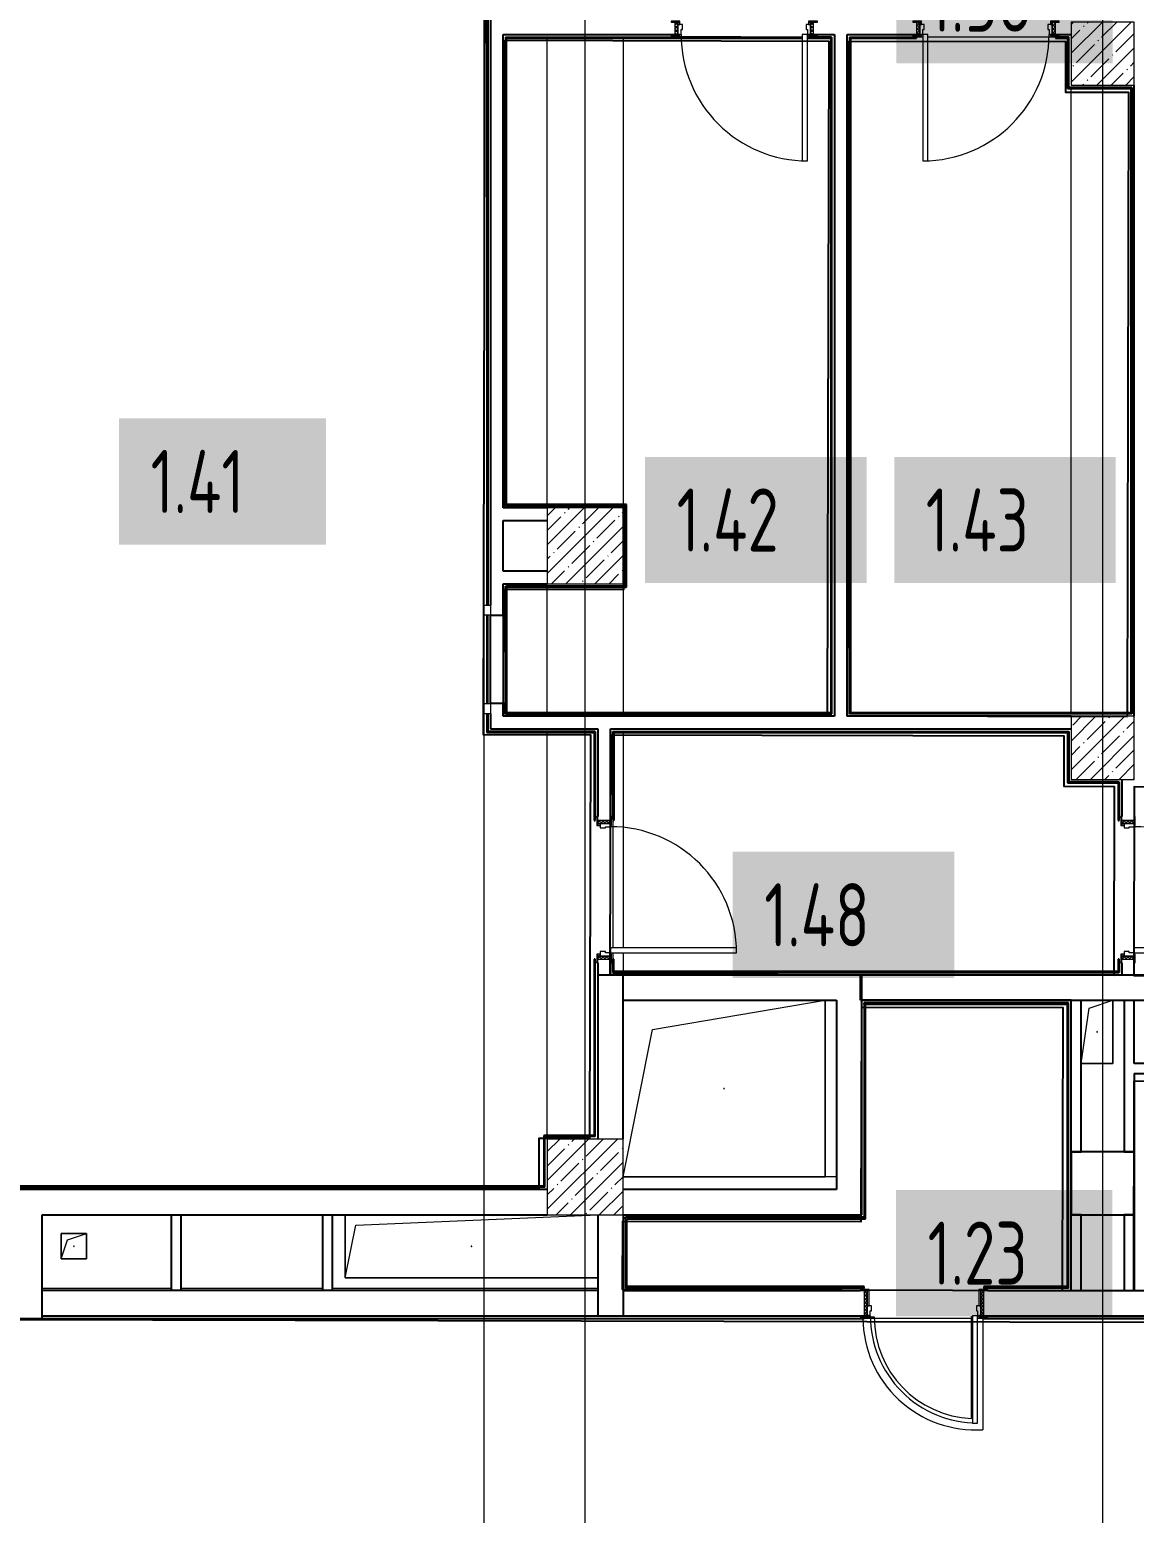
# Model space of a CAD drawing. Header units: millimetres. Extents: x 3914 to 443608, y -156176 to 78197.
# Drawn here: x 88317 to 97067, y -136778 to -125023 of the extents above; entities that cross this region are included whole.
import ezdxf

# ---------------------------------------------------------------- set-up
doc = ezdxf.new("R2010")
doc.units = ezdxf.units.MM
doc.linetypes.add('200_ШТРИХ__ш1_п0_6_', pattern=[160, 100, -60])
for name, color, linetype, lineweight in [('A-DOOR-1', 7, 'Continuous', 5), ('A-DOOR-2', 7, '200_ШТРИХ__ш1_п0_6_', 5), ('A-DOOR-FRAM-2', 7, 'Continuous', 5), ('A-FLOR', 7, 'Continuous', 9), ('A-GENM', 7, 'Continuous', 9), ('S-COLS-1', 7, 'Continuous', 5), ('Оси', 7, 'Continuous', 9)]:
    doc.layers.add(name, color=color, linetype=linetype, lineweight=lineweight)
doc.layers.add('A-DOOR-FRAM-1', color=7, linetype='Continuous', lineweight=5, true_color=0xc0c0c0)
doc.styles.add('СПДС', font='ГОСТ тип А.ttf', dxfattribs={"width": 0.9})
pattern_1 = [(135, (1751.41, 114.685), (-14.14214, -14.14214), []), (225, (1751.41, 114.685), (14.14214, -14.14214), [])]
pattern_2 = [(45, (-371.384, 114.685), (-14.1421, 14.1421), []), (135, (-371.384, 114.685), (-14.1421, -14.1421), [])]

# ---------------------------------------------------------------- blocks, each defined once
blk = doc.blocks.new('BSC_Колонна _Прямоугольная - 600х600-23205240-Объем проектирования 1 этажа')
at = {"layer": 'S-COLS-1'}
h = blk.add_hatch(dxfattribs=at)
h.set_pattern_fill('FP_20', color=256, style=0, pattern_type=2)
h.set_pattern_definition([(45, (-66460, -12000), (-114.04925, 114.04925), []), (45, (-66345.95, -12000), (-114.04925, 114.04925), [201.613, -40.323, 6.706, -33.617])])
h.paths.add_polyline_path([(300, -300), (300, 300), (-300, 300), (-300, -300), (267, -300)])
for p, q in [((300, 300), (-300, 300)), ((-300, 300), (-300, -300)), ((300, -300), (300, 300)), ((-300, -300), (300, -300))]:
    blk.add_line(p, q, dxfattribs=at)
blk = doc.blocks.new('BSC_Колонна _Прямоугольная - 600х600-V21-Объем проектирования 1 этажа')
at = {"layer": 'S-COLS-1'}
h = blk.add_hatch(dxfattribs=at)
h.set_pattern_fill('FP_31', color=256, style=0, pattern_type=2)
h.set_pattern_definition([(45, (-66460, -17000), (-114.04925, 114.04925), []), (45, (-66345.95, -17000), (-114.04925, 114.04925), [201.613, -40.323, 6.706, -33.617])])
h.paths.add_polyline_path([(300, -300), (300, 300), (-300, 300), (-300, -300)])
for p, q in [((300, 300), (-300, 300)), ((-300, 300), (-300, -300)), ((300, -300), (300, 300)), ((-300, -300), (300, -300))]:
    blk.add_line(p, q, dxfattribs=at)
blk = doc.blocks.new('110_Дверь_СКБ_1Ст_Внутренняя1 - Д-11 1100x2100h_кладовые _все__ коридор _между помещениями блока столовой__ моечные _все_-32089444-Объем проектирования 1 этажа')
at = {"layer": 'A-DOOR-2'}
h = blk.add_hatch(dxfattribs=at)
h.set_pattern_fill('FP_44', color=256, style=0, pattern_type=2)
h.set_pattern_definition(pattern_1)
h.paths.add_polyline_path([(537.5, -50), (562.5, -50), (562.5, 50), (537.5, 48.6)])
at = {"layer": 'A-DOOR-FRAM-2'}
h = blk.add_hatch(dxfattribs=at)
h.set_pattern_fill('FP_45', color=256, style=0, pattern_type=2)
h.set_pattern_definition(pattern_2)
h.paths.add_polyline_path([(-537.5, -50), (-512.5, -50), (-512.5, 50), (-537.5, 50)])
at = {"layer": 'A-DOOR-1'}
for p, q in [((512.5, 1050), (472.5, 1050)), ((472.5, 1050), (472.5, 50)), ((512.5, 50), (512.5, 1050)), ((472.5, 50), (512.5, 50))]:
    blk.add_line(p, q, dxfattribs=at)
blk.add_arc((512.5, 50), 1000, 90, 180, dxfattribs=at)
at = {"layer": 'A-DOOR-FRAM-1'}
for p, q in [((-497.5, 58), (-567.5, 58)), ((-567.5, 58), (-567.5, 50)), ((-567.5, 50), (-497.5, 50)), ((-512.5, 50), (-537.5, 50)), ((-537.5, 50), (-537.5, -50)), ((-487.5, 50), (-512.5, 50)), ((-512.5, 50), (-512.5, -30)), ((-512.5, -50), (-512.5, 50)), ((-497.5, 50), (-512.5, 50)), ((-512.5, 50), (-512.5, 49)), ((-512.5, 49), (-497.5, 49)), ((-497.5, 50), (-497.5, 58)), ((-497.5, 49), (-497.5, 50)), ((-487.5, 10), (-487.5, 50)), ((-477.5, 10), (-487.5, 10)), ((-477.5, -30), (-477.5, 10)), ((512.5, 10), (502.5, 10)), ((502.5, 10), (502.5, -30)), ((512.5, 50), (512.5, 10)), ((537.5, 50), (512.5, 50)), ((592.5, 58), (522.5, 58)), ((522.5, 58), (522.5, 50)), ((537.5, 50), (522.5, 50)), ((522.5, 50), (522.5, 49)), ((522.5, 50), (592.5, 50)), ((522.5, 49), (537.5, 49)), ((537.5, -30), (537.5, 50)), ((562.5, 50), (537.5, 50)), ((537.5, 50), (537.5, -50)), ((537.5, 49), (537.5, 50)), ((562.5, -50), (562.5, 50)), ((592.5, 50), (592.5, 58)), ((-497.5, -50), (-567.5, -50)), ((-567.5, -50), (-567.5, -58)), ((-567.5, -58), (-497.5, -58)), ((-537.5, -50), (-512.5, -50)), ((-512.5, -30), (-477.5, -30)), ((-497.5, -30), (-512.5, -30)), ((-512.5, -30), (-512.5, -50)), ((-512.5, -50), (-497.5, -50)), ((-497.5, -50), (-497.5, -30)), ((-497.5, -58), (-497.5, -50)), ((502.5, -30), (537.5, -30)), ((537.5, -30), (522.5, -30)), ((522.5, -30), (522.5, -50)), ((522.5, -50), (537.5, -50)), ((592.5, -50), (522.5, -50)), ((522.5, -50), (522.5, -58)), ((522.5, -58), (592.5, -58)), ((537.5, -50), (537.5, -30)), ((537.5, -50), (562.5, -50)), ((592.5, -58), (592.5, -50))]:
    blk.add_line(p, q, dxfattribs=at)
blk = doc.blocks.new('110_Дверь_СКБ_1Ст_Внутренняя1 - Д-17д _Д-9_ 950x2100h_ПУИ_ С_У персонала-V65-Объем проектирования 1 этажа')
at = {"layer": 'A-DOOR-2'}
h = blk.add_hatch(dxfattribs=at)
h.set_pattern_fill('FP_33', color=256, style=0, pattern_type=2)
h.set_pattern_definition([(135, (1826.41, 164.685), (-14.14214, -14.14214), []), (225, (1826.41, 164.685), (14.14214, -14.14214), [])])
h.paths.add_polyline_path([(486.3, 100), (462.5, 100), (462.5, -100), (487.5, -100), (487.5, 100)])
at = {"layer": 'A-DOOR-FRAM-2'}
h = blk.add_hatch(dxfattribs=at)
h.set_pattern_fill('FP_34', color=256, style=0, pattern_type=2)
h.set_pattern_definition([(45, (-296.384, 164.685), (-14.1421, 14.1421), []), (135, (-296.384, 164.685), (-14.1421, -14.1421), [])])
h.paths.add_polyline_path([(-437.5, 100), (-462.5, 100), (-462.5, -100), (-437.5, -99.2)])
at = {"layer": 'A-DOOR-1'}
for p, q in [((-412.5, 950), (-412.5, 100)), ((-372.5, 950), (-412.5, 950)), ((-372.5, 100), (-372.5, 950)), ((-412.5, 100), (-372.5, 100))]:
    blk.add_line(p, q, dxfattribs=at)
blk.add_arc((-412.5, 100), 850, 360, 90, dxfattribs=at)
at = {"layer": 'A-DOOR-FRAM-1'}
for p, q in [((-422.5, 108), (-492.5, 108)), ((-492.5, 108), (-492.5, 100)), ((-492.5, 100), (-422.5, 100)), ((-437.5, 100), (-462.5, 100)), ((-462.5, 100), (-462.5, -100)), ((-412.5, 100), (-437.5, 100)), ((-437.5, 100), (-437.5, 20)), ((-437.5, -100), (-437.5, 100)), ((-422.5, 100), (-437.5, 100)), ((-437.5, 100), (-437.5, 99)), ((-437.5, 99), (-422.5, 99)), ((-437.5, 20), (-402.5, 20)), ((-422.5, 20), (-437.5, 20)), ((-437.5, 20), (-437.5, -100)), ((-422.5, 100), (-422.5, 108)), ((-422.5, 99), (-422.5, 100)), ((-422.5, -100), (-422.5, 20)), ((-412.5, 60), (-412.5, 100)), ((-402.5, 60), (-412.5, 60)), ((-402.5, 20), (-402.5, 60)), ((437.5, 60), (427.5, 60)), ((427.5, 60), (427.5, 20)), ((427.5, 20), (462.5, 20)), ((437.5, 100), (437.5, 60)), ((462.5, 100), (437.5, 100)), ((517.5, 108), (447.5, 108)), ((447.5, 108), (447.5, 100)), ((462.5, 100), (447.5, 100)), ((447.5, 100), (447.5, 99)), ((447.5, 100), (517.5, 100)), ((447.5, 99), (462.5, 99)), ((462.5, 20), (447.5, 20)), ((447.5, 20), (447.5, -100)), ((462.5, 20), (462.5, 100)), ((487.5, 100), (462.5, 100)), ((462.5, 100), (462.5, -100)), ((462.5, 99), (462.5, 100)), ((462.5, -100), (462.5, 20)), ((487.5, -100), (487.5, 100)), ((517.5, 100), (517.5, 108)), ((-422.5, -100), (-492.5, -100)), ((-492.5, -100), (-492.5, -108)), ((-492.5, -108), (-422.5, -108)), ((-462.5, -100), (-437.5, -100)), ((-437.5, -100), (-422.5, -100)), ((-422.5, -108), (-422.5, -100)), ((447.5, -100), (462.5, -100)), ((517.5, -100), (447.5, -100)), ((447.5, -100), (447.5, -108)), ((447.5, -108), (517.5, -108)), ((462.5, -100), (487.5, -100)), ((517.5, -108), (517.5, -100))]:
    blk.add_line(p, q, dxfattribs=at)
blk = doc.blocks.new('110_Дверь_СКБ_1Ст_Внутренняя1 - Д-11п 1100x2100h_кладовые _все__ коридор _между помещениями блока столовой__ моечные _все_ 2-32102277-Объем проектирования 1 этажа')
at = {"layer": 'A-DOOR-2'}
h = blk.add_hatch(dxfattribs=at)
h.set_pattern_fill('FP_44', color=256, style=0, pattern_type=2)
h.set_pattern_definition(pattern_1)
h.paths.add_polyline_path([(537.5, -50), (562.5, -50), (562.5, 50), (537.5, 50)])
at = {"layer": 'A-DOOR-FRAM-2'}
h = blk.add_hatch(dxfattribs=at)
h.set_pattern_fill('FP_45', color=256, style=0, pattern_type=2)
h.set_pattern_definition(pattern_2)
h.paths.add_polyline_path([(-512.5, -50), (-512.5, 50), (-537.5, 50), (-537.5, -50)])
at = {"layer": 'A-DOOR-1'}
for p, q in [((-487.5, 1050), (-487.5, 50)), ((-447.5, 1050), (-487.5, 1050)), ((-447.5, 50), (-447.5, 1050)), ((-487.5, 50), (-447.5, 50))]:
    blk.add_line(p, q, dxfattribs=at)
blk.add_arc((-487.5, 50), 1000, 360, 90, dxfattribs=at)
at = {"layer": 'A-DOOR-FRAM-1'}
for p, q in [((-497.5, 58), (-567.5, 58)), ((-567.5, 58), (-567.5, 50)), ((-567.5, 50), (-497.5, 50)), ((-512.5, 50), (-537.5, 50)), ((-537.5, 50), (-537.5, -50)), ((-487.5, 50), (-512.5, 50)), ((-512.5, 50), (-512.5, -30)), ((-512.5, -50), (-512.5, 50)), ((-497.5, 50), (-512.5, 50)), ((-512.5, 50), (-512.5, 49)), ((-512.5, 49), (-497.5, 49)), ((-497.5, 50), (-497.5, 58)), ((-497.5, 49), (-497.5, 50)), ((-487.5, 10), (-487.5, 50)), ((-477.5, 10), (-487.5, 10)), ((-477.5, -30), (-477.5, 10)), ((512.5, 10), (502.5, 10)), ((502.5, 10), (502.5, -30)), ((512.5, 50), (512.5, 10)), ((537.5, 50), (512.5, 50)), ((592.5, 58), (522.5, 58)), ((522.5, 58), (522.5, 50)), ((537.5, 50), (522.5, 50)), ((522.5, 50), (522.5, 49)), ((522.5, 50), (592.5, 50)), ((522.5, 49), (537.5, 49)), ((537.5, -30), (537.5, 50)), ((562.5, 50), (537.5, 50)), ((537.5, 50), (537.5, -50)), ((537.5, 49), (537.5, 50)), ((562.5, -50), (562.5, 50)), ((592.5, 50), (592.5, 58)), ((-497.5, -50), (-567.5, -50)), ((-567.5, -50), (-567.5, -58)), ((-567.5, -58), (-497.5, -58)), ((-537.5, -50), (-512.5, -50)), ((-512.5, -30), (-477.5, -30)), ((-497.5, -30), (-512.5, -30)), ((-512.5, -30), (-512.5, -50)), ((-512.5, -50), (-497.5, -50)), ((-497.5, -50), (-497.5, -30)), ((-497.5, -58), (-497.5, -50)), ((502.5, -30), (537.5, -30)), ((537.5, -30), (522.5, -30)), ((522.5, -30), (522.5, -50)), ((522.5, -50), (537.5, -50)), ((592.5, -50), (522.5, -50)), ((522.5, -50), (522.5, -58)), ((522.5, -58), (592.5, -58)), ((537.5, -50), (537.5, -30)), ((537.5, -50), (562.5, -50)), ((592.5, -58), (592.5, -50))]:
    blk.add_line(p, q, dxfattribs=at)
blk = doc.blocks.new('BSC_Колонна _Прямоугольная - 500х500-V91-Объем проектирования 1 этажа')
at = {"layer": 'S-COLS-1'}
h = blk.add_hatch(dxfattribs=at)
h.set_pattern_fill('FP_109', color=256, style=0, pattern_type=2)
h.set_pattern_definition([(45, (-70560, -15400), (-114.04925, 114.04925), []), (45, (-70445.95, -15400), (-114.04925, 114.04925), [201.613, -40.323, 6.706, -33.617])])
h.paths.add_polyline_path([(-223, -250), (250, -250), (250, 250), (-250, 250), (-250, -250)])
for p, q in [((250, 250), (-250, 250)), ((-250, 250), (-250, -250)), ((250, -250), (250, 250)), ((-250, -250), (250, -250))]:
    blk.add_line(p, q, dxfattribs=at)
blk = doc.blocks.new('GM_Отверстие прямоугольное _в плите_ - Отверстие-V121-Объем проектирования 1 этажа')
at = {"layer": 'A-GENM'}
for p, q in [((-63, 187), (125, 250)), ((125, 250), (125, -250)), ((125, -250), (125, 250)), ((-125, -250), (-63, 187)), ((125, -250), (-125, -250)), ((-125, -250), (125, -250))]:
    blk.add_line(p, q, dxfattribs=at)
for start, end in [(360, 180), (180, 360)]:
    blk.add_arc((0, 0), 2.5, start, end, dxfattribs=at)
blk = doc.blocks.new('BSC_Колонна _Прямоугольная - 500х500-V131-Объем проектирования 1 этажа')
at = {"layer": 'S-COLS-1'}
h = blk.add_hatch(dxfattribs=at)
h.set_pattern_fill('FP_132', color=256, style=0, pattern_type=2)
h.set_pattern_definition([(45, (-70560, -20900), (-114.04925, 114.04925), []), (45, (-70445.95, -20900), (-114.04925, 114.04925), [201.613, -40.323, 6.706, -33.617])])
h.paths.add_polyline_path([(-250, -250), (250, -250), (250, 250), (-250, 250), (-250, -238)])
for p, q in [((250, 250), (-250, 250)), ((-250, 250), (-250, -250)), ((250, -250), (250, 250)), ((-250, -250), (250, -250))]:
    blk.add_line(p, q, dxfattribs=at)
blk = doc.blocks.new('GM_Отверстие прямоугольное _в плите_ - Отверстие-V160-Объем проектирования 1 этажа')
at = {"layer": 'A-GENM'}
for p, q in [((-100, -100), (-100, 100)), ((-100, 100), (100, 100)), ((100, 100), (-100, 100)), ((-100, 100), (-100, -100)), ((-100, -100), (-50, 50)), ((-50, 50), (100, 100)), ((100, 100), (100, -100)), ((100, -100), (100, 100)), ((100, -100), (-100, -100)), ((-100, -100), (100, -100))]:
    blk.add_line(p, q, dxfattribs=at)
for start, end in [(360, 180), (180, 360)]:
    blk.add_arc((0, 0), 2.5, start, end, dxfattribs=at)
blk = doc.blocks.new('GM_Отверстие прямоугольное _в плите_ - Отверстие-21957768-Объем проектирования 1 этажа')
at = {"layer": 'A-GENM'}
for p, q in [((-1000, -250), (-1000, 250)), ((-1000, 250), (-1000, -250)), ((-917, 167), (1000, 250)), ((-1000, -250), (-917, 167)), ((1000, -250), (-1000, -250)), ((-1000, -250), (1000, -250))]:
    blk.add_line(p, q, dxfattribs=at)
for start, end in [(360, 180), (180, 360)]:
    blk.add_arc((0, 0), 2.5, start, end, dxfattribs=at)
blk = doc.blocks.new('GM_Отверстие прямоугольное _в плите_ - Отверстие-21957881-Объем проектирования 1 этажа')
at = {"layer": 'A-GENM'}
for p, q in [((-567, 467), (800, 700)), ((800, 700), (800, -700)), ((800, -700), (800, 700)), ((-800, -700), (-567, 467)), ((800, -700), (-800, -700)), ((-800, -700), (800, -700))]:
    blk.add_line(p, q, dxfattribs=at)
for start, end in [(360, 180), (180, 360)]:
    blk.add_arc((0, 0), 2.5, start, end, dxfattribs=at)
blk = doc.blocks.new('Штора противопожарная_Рен - ШТ_700х700-V177-Объем проектирования 1 этажа')
at = {"layer": 'A-DOOR-1'}
for p, q in [((-430, 100), (-350, 100)), ((-430, 50), (-430, 100)), ((-350, 50), (-430, 50)), ((-350, 100), (-350, 50)), ((-350, 78), (350, 78)), ((-350, 73), (-350, 78)), ((350, 73), (-350, 73)), ((350, 100), (430, 100)), ((350, 50), (350, 100)), ((350, 78), (350, 73)), ((430, 50), (350, 50)), ((430, 100), (430, 50))]:
    blk.add_line(p, q, dxfattribs=at)
blk = doc.blocks.new('110_Дверь_СКБ_1Ст_Внутренняя1 - Д-12 EIW 1100x2100h_кладовые _все__ коридор _между помещениями блока столовой__ моечные _все_-32933558-Объем проектирования 1 этажа')
at = {"layer": 'A-DOOR-2'}
h = blk.add_hatch(dxfattribs=at)
h.set_pattern_fill('FP_44', color=256, style=0, pattern_type=2)
h.set_pattern_definition(pattern_1)
h.paths.add_polyline_path([(562.5, 50), (537.5, 50), (537.5, -50), (562.5, -50)])
at = {"layer": 'A-DOOR-FRAM-2'}
h = blk.add_hatch(dxfattribs=at)
h.set_pattern_fill('FP_45', color=256, style=0, pattern_type=2)
h.set_pattern_definition(pattern_2)
h.paths.add_polyline_path([(-512.5, 50), (-537.5, 50), (-537.5, -50), (-512.5, -50)])
at = {"layer": 'A-DOOR-1'}
for p, q in [((512.5, 1050), (472.5, 1050)), ((472.5, 1050), (472.5, 50)), ((512.5, 50), (512.5, 1050)), ((472.5, 50), (512.5, 50))]:
    blk.add_line(p, q, dxfattribs=at)
blk.add_arc((512.5, 50), 1000, 90, 180, dxfattribs=at)
at = {"layer": 'A-DOOR-FRAM-1'}
for p, q in [((-497.5, 58), (-567.5, 58)), ((-567.5, 58), (-567.5, 50)), ((-567.5, 50), (-497.5, 50)), ((-512.5, 50), (-537.5, 50)), ((-537.5, 50), (-537.5, -50)), ((-487.5, 50), (-512.5, 50)), ((-512.5, 50), (-512.5, -30)), ((-512.5, -50), (-512.5, 50)), ((-497.5, 50), (-512.5, 50)), ((-512.5, 50), (-512.5, 49)), ((-512.5, 49), (-497.5, 49)), ((-497.5, 50), (-497.5, 58)), ((-497.5, 49), (-497.5, 50)), ((-487.5, 10), (-487.5, 50)), ((-477.5, 10), (-487.5, 10)), ((-477.5, -30), (-477.5, 10)), ((512.5, 10), (502.5, 10)), ((502.5, 10), (502.5, -30)), ((512.5, 50), (512.5, 10)), ((537.5, 50), (512.5, 50)), ((592.5, 58), (522.5, 58)), ((522.5, 58), (522.5, 50)), ((537.5, 50), (522.5, 50)), ((522.5, 50), (522.5, 49)), ((522.5, 50), (592.5, 50)), ((522.5, 49), (537.5, 49)), ((537.5, -30), (537.5, 50)), ((562.5, 50), (537.5, 50)), ((537.5, 50), (537.5, -50)), ((537.5, 49), (537.5, 50)), ((562.5, -50), (562.5, 50)), ((592.5, 50), (592.5, 58)), ((-497.5, -50), (-567.5, -50)), ((-567.5, -50), (-567.5, -58)), ((-567.5, -58), (-497.5, -58)), ((-537.5, -50), (-512.5, -50)), ((-512.5, -30), (-477.5, -30)), ((-497.5, -30), (-512.5, -30)), ((-512.5, -30), (-512.5, -50)), ((-512.5, -50), (-497.5, -50)), ((-497.5, -50), (-497.5, -30)), ((-497.5, -58), (-497.5, -50)), ((502.5, -30), (537.5, -30)), ((537.5, -30), (522.5, -30)), ((522.5, -30), (522.5, -50)), ((522.5, -50), (537.5, -50)), ((592.5, -50), (522.5, -50)), ((522.5, -50), (522.5, -58)), ((522.5, -58), (592.5, -58)), ((537.5, -50), (537.5, -30)), ((537.5, -50), (562.5, -50)), ((592.5, -58), (592.5, -50))]:
    blk.add_line(p, q, dxfattribs=at)
blk = doc.blocks.new('110_Дверь_СКБ_1Ст_Внутренняя1 - Д-11 1100x2100h_кладовые _все__ коридор _между помещениями блока столовой__ моечные _все_-V213-Объем проектирования 1 этажа')
at = {"layer": 'A-DOOR-2'}
h = blk.add_hatch(dxfattribs=at)
h.set_pattern_fill('FP_44', color=256, style=0, pattern_type=2)
h.set_pattern_definition(pattern_1)
h.paths.add_polyline_path([(537.5, 50), (537.5, -50), (562.5, -50), (562.5, 50)])
at = {"layer": 'A-DOOR-FRAM-2'}
h = blk.add_hatch(dxfattribs=at)
h.set_pattern_fill('FP_45', color=256, style=0, pattern_type=2)
h.set_pattern_definition(pattern_2)
h.paths.add_polyline_path([(-512.5, 50), (-537.5, 50), (-537.2, -50), (-512.5, -50)])
at = {"layer": 'A-DOOR-1'}
for p, q in [((512.5, 1050), (472.5, 1050)), ((472.5, 1050), (472.5, 50)), ((512.5, 50), (512.5, 1050)), ((472.5, 50), (512.5, 50))]:
    blk.add_line(p, q, dxfattribs=at)
blk.add_arc((512.5, 50), 1000, 90, 180, dxfattribs=at)
at = {"layer": 'A-DOOR-FRAM-1'}
for p, q in [((-497.5, 58), (-567.5, 58)), ((-567.5, 58), (-567.5, 50)), ((-567.5, 50), (-497.5, 50)), ((-512.5, 50), (-537.5, 50)), ((-537.5, 50), (-537.5, -50)), ((-487.5, 50), (-512.5, 50)), ((-512.5, 50), (-512.5, -30)), ((-512.5, -50), (-512.5, 50)), ((-497.5, 50), (-512.5, 50)), ((-512.5, 50), (-512.5, 49)), ((-512.5, 49), (-497.5, 49)), ((-497.5, 50), (-497.5, 58)), ((-497.5, 49), (-497.5, 50)), ((-487.5, 10), (-487.5, 50)), ((-477.5, 10), (-487.5, 10)), ((-477.5, -30), (-477.5, 10)), ((512.5, 10), (502.5, 10)), ((502.5, 10), (502.5, -30)), ((512.5, 50), (512.5, 10)), ((537.5, 50), (512.5, 50)), ((592.5, 58), (522.5, 58)), ((522.5, 58), (522.5, 50)), ((537.5, 50), (522.5, 50)), ((522.5, 50), (522.5, 49)), ((522.5, 50), (592.5, 50)), ((522.5, 49), (537.5, 49)), ((537.5, -30), (537.5, 50)), ((562.5, 50), (537.5, 50)), ((537.5, 50), (537.5, -50)), ((537.5, 49), (537.5, 50)), ((562.5, -50), (562.5, 50)), ((592.5, 50), (592.5, 58)), ((-497.5, -50), (-567.5, -50)), ((-567.5, -50), (-567.5, -58)), ((-567.5, -58), (-497.5, -58)), ((-537.5, -50), (-512.5, -50)), ((-512.5, -30), (-477.5, -30)), ((-497.5, -30), (-512.5, -30)), ((-512.5, -30), (-512.5, -50)), ((-512.5, -50), (-497.5, -50)), ((-497.5, -50), (-497.5, -30)), ((-497.5, -58), (-497.5, -50)), ((502.5, -30), (537.5, -30)), ((537.5, -30), (522.5, -30)), ((522.5, -30), (522.5, -50)), ((522.5, -50), (537.5, -50)), ((592.5, -50), (522.5, -50)), ((522.5, -50), (522.5, -58)), ((522.5, -58), (592.5, -58)), ((537.5, -50), (537.5, -30)), ((537.5, -50), (562.5, -50)), ((592.5, -58), (592.5, -50))]:
    blk.add_line(p, q, dxfattribs=at)

msp = doc.modelspace()

# ---------------------------------------------------------------- linework, layer by layer
for p, q in [((91939, -123284.7), (91939, -129582.7)), ((91947, -123292.7), (91947, -129582.7)), ((91967, -123312.7), (91967, -129582.7)), ((92067, -128812.7), (92067, -125062.7)), ((92067, -125062.7), (93397, -125062.7)), ((94557, -125062.7), (94692, -125062.7)), ((94692, -125062.7), (94692, -130462.7)), ((94792, -130462.7), (94792, -125062.7)), ((94792, -125062.7), (95312, -125062.7)), ((96472, -125062.7), (96567, -125062.7)), ((92087, -125082.7), (93402, -125082.7)), ((92087, -125082.7), (92087, -128792.7)), ((92095, -125090.7), (94437, -125090.7)), ((92095, -128784.7), (92095, -125090.7)), ((93949.7, -125082.7), (93402, -125082.7)), ((94477, -125090.7), (94664, -125090.7)), ((94664, -125082.7), (94552, -125082.7)), ((94664, -125082.7), (94672, -125082.7)), ((94664, -125090.7), (94664, -130434.7)), ((94672, -130442.7), (94672, -125082.7)), ((94812, -125082.7), (95317, -125082.7)), ((94812, -125082.7), (94812, -130442.7)), ((94820, -125090.7), (95342, -125090.7)), ((94820, -125090.7), (94820, -130442.7)), ((95317, -125082.7), (95317, -125070.7)), ((95342, -125082.7), (95317, -125082.7)), ((95342, -125090.7), (95342, -125082.7)), ((96467, -125082.7), (96442, -125082.7)), ((96442, -125082.7), (96442, -125090.7)), ((96442, -125090.7), (96539, -125090.7)), ((96467, -125070.7), (96467, -125082.7)), ((96547, -125082.7), (96467, -125082.7)), ((96539, -125090.7), (96539, -125490.7)), ((96547, -125462.7), (96547, -125082.7)), ((96539, -125490.7), (97039, -125490.7)), ((96547, -125482.7), (96547, -125462.7)), ((97047, -125482.7), (96547, -125482.7)), ((97039, -125490.7), (97039, -130434.7)), ((97047, -125482.7), (97047, -130442.7)), ((97067, -130462.7), (97067, -125462.7)), ((92417, -128812.7), (92067, -128812.7)), ((92087, -128792.7), (93037, -128792.7)), ((93045, -128784.7), (92095, -128784.7)), ((93037, -129432.7), (93037, -128792.7)), ((93045, -129440.7), (93045, -128784.7)), ((92067, -129312.7), (92067, -128912.7)), ((92067, -128912.7), (92417, -128912.7)), ((92417, -129312.7), (92067, -129312.7)), ((92067, -129662.7), (92067, -129412.7)), ((92067, -129412.7), (92417, -129412.7)), ((92087, -129662.7), (92087, -129432.7)), ((92087, -129432.7), (92095, -129432.7)), ((93037, -129432.7), (92095, -129432.7)), ((92095, -129432.7), (92095, -130434.7)), ((92095, -129440.7), (93045, -129440.7)), ((91939, -129662.7), (91939, -130362.7)), ((91947, -130362.7), (91947, -129662.7)), ((91967, -129662.7), (92087, -129662.7)), ((91967, -130362.7), (91967, -129662.7)), ((92067, -129662.7), (92067, -130362.7)), ((92087, -129662.7), (92087, -130362.7)), ((91939, -130442.7), (91939, -130590.7)), ((91947, -130442.7), (91947, -130582.7)), ((92087, -130362.7), (91967, -130362.7)), ((91967, -130442.7), (91967, -130562.7)), ((92067, -130462.7), (92067, -130362.7)), ((94692, -130462.7), (92067, -130462.7)), ((92087, -130442.7), (92087, -130362.7)), ((92087, -130442.7), (94672, -130442.7)), ((94664, -130434.7), (92095, -130434.7)), ((96567, -130462.7), (94792, -130462.7)), ((97047, -130442.7), (94812, -130442.7)), ((97039, -130434.7), (94820, -130434.7)), ((91939, -130590.7), (92789, -130590.7)), ((92797, -130582.7), (91947, -130582.7)), ((91967, -130562.7), (92817, -130562.7)), ((92789, -130590.7), (92789, -131287.7)), ((92797, -130582.7), (92797, -131262.7)), ((92817, -130562.7), (92817, -131257.7)), ((92917, -130562.7), (96567, -130562.7)), ((92917, -131257.7), (92917, -130562.7)), ((92937, -131262.7), (92937, -130582.7)), ((92937, -130582.7), (96547, -130582.7)), ((92945, -130582.7), (92945, -131287.7)), ((92945, -130590.7), (96539, -130590.7)), ((96539, -130590.7), (96539, -130990.7)), ((96547, -130582.7), (96547, -130982.7)), ((96539, -130990.7), (96939, -130990.7)), ((96939, -130982.7), (96547, -130982.7)), ((96939, -130982.7), (96947, -130982.7)), ((96939, -130990.7), (96939, -131287.7)), ((96947, -130982.7), (96947, -131262.7)), ((96947, -130982.7), (96947, -130982.7)), ((96967, -130962.7), (96967, -131257.7)), ((92789, -131287.7), (92797, -131287.7)), ((92797, -131287.7), (92797, -131262.7)), ((92937, -131262.7), (92937, -131280.3)), ((92937, -131287.7), (92945, -131287.7)), ((96939, -131287.7), (96947, -131287.7)), ((96947, -131287.7), (96947, -131262.7)), ((92797, -132387.7), (92789, -132387.7)), ((92789, -132387.7), (92789, -133784.7)), ((92797, -132412.7), (92797, -132387.7)), ((92797, -133792.7), (92797, -132412.7)), ((92817, -132417.7), (92817, -133812.7)), ((92917, -132512.7), (92917, -132417.7)), ((92937, -132387.7), (92937, -132412.7)), ((92945, -132387.7), (92937, -132387.7)), ((92937, -132492.7), (92937, -132412.7)), ((92945, -132484.7), (92945, -132387.7)), ((96947, -132387.7), (96939, -132387.7)), ((96939, -132387.7), (96939, -132484.7)), ((96947, -132412.7), (96947, -132387.7)), ((96947, -132412.7), (96947, -132492.7)), ((96967, -132417.7), (96967, -132512.7)), ((92817, -132512.7), (111367, -132512.7)), ((92937, -132492.7), (96947, -132492.7)), ((96939, -132484.7), (92945, -132484.7)), ((93017, -133812.7), (93017, -132512.7)), ((94897, -132712.7), (94897, -132512.7)), ((94907, -132512.7), (94907, -134412.7)), ((93017, -132712.7), (94707, -132712.7)), ((94707, -132712.7), (94707, -134212.7)), ((94897, -132712.7), (99877, -132712.7)), ((96566.8, -132712.7), (94907, -132712.7)), ((94927, -132743.7), (94927, -132732.7)), ((96546.8, -132732.7), (94927, -132732.7)), ((94927, -132743.7), (96546.8, -132743.7)), ((94927, -132743.7), (94927, -132743.7)), ((94927, -132743.7), (94927, -134432.7)), ((94938, -134443.7), (94938, -132732.7)), ((96535.8, -132732.7), (96535.8, -134992.7)), ((96546.8, -134981.7), (96546.8, -132732.7)), ((96566.8, -135012.7), (96566.8, -132712.7)), ((96646.8, -133912.7), (96646.8, -132712.7)), ((96987, -132712.7), (96987, -133912.7)), ((97067, -133212.7), (97067, -132712.7)), ((99397, -133212.7), (97067, -133212.7)), ((97067, -133292.7), (99397, -133292.7)), ((97067, -133292.7), (97067, -135012.7)), ((92389, -133784.7), (92389, -134184.7)), ((92789, -133784.7), (92389, -133784.7)), ((92797, -133792.7), (92397, -133792.7)), ((92397, -133812.7), (92397, -133792.7)), ((92397, -133812.7), (92397, -133812.7)), ((92397, -134192.7), (92397, -133812.7)), ((96567, -134412.7), (96567, -133912.7)), ((96567, -133912.7), (96646.8, -133912.7)), ((96646.8, -133912.7), (96567, -133912.7)), ((96567, -133912.7), (96567, -134412.7)), ((96987, -133912.7), (96646.8, -133912.7)), ((96987, -133912.7), (97067, -133912.7)), ((97067, -133912.7), (96987, -133912.7)), ((97067, -134412.7), (97067, -133912.7)), ((92417, -134212.7), (87017, -134212.7)), ((92397, -134192.7), (87037, -134192.7)), ((92389, -134184.7), (87045, -134184.7)), ((94707, -134212.7), (93017, -134212.7)), ((88417, -134412.7), (92417, -134412.7)), ((88417, -135232.7), (88417, -134412.7)), ((89437, -134412.7), (89437, -135012.7)), ((89517, -135012.7), (89517, -134412.7)), ((90637, -134412.7), (90637, -135012.7)), ((90717, -135012.7), (90717, -134412.7)), ((92817, -134412.7), (92817, -135212.7)), ((93017, -134412.7), (94907, -134412.7)), ((93017, -134412.7), (93017, -135212.7)), ((93037, -134443.7), (93037, -134432.7)), ((94907, -134432.7), (93037, -134432.7)), ((93037, -134443.7), (93037, -134992.7)), ((93048, -134443.7), (94938, -134443.7)), ((93048, -134992.7), (93048, -134443.7)), ((94927, -134432.7), (94907, -134432.7)), ((96646.8, -134412.7), (96567, -134412.7)), ((96567, -134412.7), (96646.8, -134412.7)), ((96646.8, -135012.7), (96646.8, -134412.7)), ((96646.8, -134412.7), (96987, -134412.7)), ((96987, -134412.7), (96987, -135012.7)), ((97067, -134412.7), (96987, -134412.7)), ((96987, -134412.7), (97067, -134412.7)), ((92817, -135012.7), (88417, -135012.7)), ((94895.8, -135012.7), (93017, -135012.7)), ((93017, -135012.7), (94895.8, -135012.7)), ((94925.8, -134981.7), (93037, -134981.7)), ((94925.8, -134992.7), (93037, -134992.7)), ((94925.8, -134992.7), (94925.8, -134981.7)), ((96546.8, -134981.7), (95875.8, -134981.7)), ((95875.8, -134981.7), (95875.8, -134992.7)), ((96546.8, -134992.7), (95875.8, -134992.7)), ((95905.8, -135012.7), (98206.8, -135012.7)), ((95905.8, -135012.7), (96566.8, -135012.7)), ((96546.8, -134992.7), (96546.8, -134981.7)), ((96546.8, -134992.7), (96546.8, -134992.7)), ((88196, -135233.7), (94925.8, -135233.7)), ((88417, -135212.7), (94895.8, -135212.7)), ((94925.8, -135222.2), (94925.8, -135220.7)), ((94925.8, -135233.7), (94925.8, -135232.7)), ((95875.8, -135232.7), (95875.8, -135233.7)), ((95875.8, -135233.7), (98236.8, -135233.7)), ((95905.8, -135212.7), (98206.8, -135212.7))]:
    msp.add_line(p, q)
at = {"flags": 128}
for points in [[(92907.9, -122805.8), (92911.2, -121381.8), (86989.2, -121367.9), (86974.7, -127547.8), (83814.7, -127540.4), (83799.1, -134191.4), (86353.1, -134197.4), (86354, -133790.4), (87010, -133791.9), (87009.1, -134191.9), (92353.1, -134204.5), (92354, -133804.5), (92754, -133805.4), (92761.5, -130611.4), (91911.5, -130609.4), (91928.7, -123303.5), (92378.7, -123304.5), (92379.9, -122804.5)], [(92070.2, -129459.8), (92067.9, -130453.8), (94636.9, -130459.8), (94649.4, -125115.8), (92080.4, -125109.8), (92071.8, -128803.8), (93021.8, -128806), (93020.2, -129462)], [(97011.9, -130465.4), (97023.5, -125521.4), (96523.5, -125520.2), (96524.4, -125120.2), (94805.4, -125116.2), (94792.9, -130460.2)], [(107254.5, -131045.5), (107254.6, -131017.5), (105332.6, -131012.9), (105332.6, -131040.9), (104784.6, -131039.7), (104784.6, -131011.7), (102672.4, -131006.7), (102672.4, -131034.7), (97066.6, -131021.5), (97063.1, -132515.5), (112467, -132551.7), (112472.8, -130107.7), (111228.8, -130104.8), (111226.5, -131054.8)], [(92917.5, -130611.8), (92913.1, -132505.8), (96907.1, -132515.2), (96910.6, -131021.2), (96510.6, -131020.2), (96511.5, -130620.2)], [(96498, -135011.2), (96503.3, -132773.2), (94905.5, -132769.5), (94901.5, -134469.5), (93011.5, -134465), (93010.2, -135003)], [(99328.2, -135017.9), (99332.1, -133359.9), (97064.1, -133354.5), (97060.2, -135012.5)]]:
    msp.add_lwpolyline(points, close=True, dxfattribs=at)
msp.add_lwpolyline([(97867, -138245.4), (97871.6, -138245.4), (97871.7, -138224.4), (98291.7, -138225.4), (101670.7, -138233.4), (101674, -136824.4), (101735, -136814.5), (101738.6, -135275.5), (88157.6, -135243.6), (88158.7, -134773.6), (87600.7, -134772.3), (87599.6, -135242.3), (77907.7, -135219.6), (77909.6, -134398.6), (75001.1, -134391.7), (74980.6, -134391.7), (74980.6, -134412.7), (74380.6, -134411.3), (74380.6, -134390.3), (74207.1, -134389.9), (72151.6, -134385.1)], dxfattribs=at)
at = {"layer": 'A-FLOR'}
for p, q in [((92417, -128784.7), (92417, -125090.7)), ((93017, -125090.7), (93017, -128784.7)), ((93402, -125082.7), (93402, -125070.7)), ((94437, -125082.7), (93949.7, -125082.7)), ((94552, -125082.7), (94477, -125082.7)), ((94552, -125070.7), (94552, -125082.7)), ((95342, -125082.7), (95342, -125070.7)), ((95392, -125082.7), (95342, -125082.7)), ((96442, -125082.7), (95432, -125082.7)), ((96442, -125070.7), (96442, -125082.7)), ((96567, -130434.7), (96567, -125490.7)), ((92417, -130434.7), (92417, -129440.7)), ((93017, -129440.7), (93017, -130434.7)), ((92417, -133784.7), (92417, -130590.7)), ((93017, -130591.6), (93017, -132297.7)), ((92797, -131262.7), (92809, -131262.7)), ((92925, -131262.7), (92937, -131262.7)), ((92937, -131280.3), (92937, -132297.7)), ((96947, -131262.7), (96959, -131262.7)), ((92937, -132337.7), (92937, -132387.7)), ((93017, -132337.7), (93017, -132484.7)), ((92809, -132412.7), (92797, -132412.7)), ((92937, -132412.7), (92925, -132412.7)), ((96959, -132412.7), (96947, -132412.7)), ((94707, -134112.7), (93017, -134112.7)), ((88417, -134992.7), (89437, -134992.7)), ((89517, -134992.7), (90637, -134992.7)), ((90717, -134992.7), (92817, -134992.7)), ((94925.8, -135004.7), (94925.8, -134992.7)), ((95875.8, -134992.7), (95875.8, -135004.7)), ((88197, -135232.7), (95785.8, -135232.7)), ((94925.8, -135232.7), (94925.8, -135222.2)), ((94925.8, -135222.2), (95006.3, -135222.2)), ((95777.3, -136026.5), (95777.3, -135217.1)), ((95777.3, -135217.1), (95785.8, -135217.1)), ((95825.8, -135217.1), (95835.8, -135217.1)), ((95825.8, -135232.7), (95865.6, -135232.7)), ((95867.3, -135220.7), (95867.3, -136115.4)), ((95875.8, -135232.7), (95867.3, -135232.7)), ((95875.8, -135220.7), (95875.8, -135232.7)), ((99096.8, -135232.7), (95875.8, -135232.7))]:
    msp.add_line(p, q, dxfattribs=at)
for centre, radius, start, end in [((95811.3, -135222.2), 895, 180.67679, 273.58586), ((95811.3, -135222.2), 895, 180.67679, 273.58586), ((95811.4, -135222.2), 805, 180, 267.57693), ((95811.4, -135222.2), 805, 180, 267.57693)]:
    msp.add_arc(centre, radius, start, end, dxfattribs=at)
at = {"layer": 'Оси'}
for points in [[(91917, -148019), (91917, -143019), (91917, -123714.7), (91917, -118714.7)], [(93189.7, -148019), (93189.7, -147299.5), (92717, -146736.2), (92717, -141736.2), (92717, -123714.7), (92717, -118714.7)], [(96817, -148019), (96817, -143019), (96817, -123714.7), (96817, -118714.7)]]:
    msp.add_lwpolyline(points, dxfattribs=at)

# ---------------------------------------------------------------- block references
for name, p, rotation in [('110_Дверь_СКБ_1Ст_Внутренняя1 - Д-11п 1100x2100h_кладовые _все__ коридор _между помещениями блока столовой__ моечные _все_ 2-32102277-Объем проектирования 1 этажа', (93989.5, -125012.7), 180), ('110_Дверь_СКБ_1Ст_Внутренняя1 - Д-11 1100x2100h_кладовые _все__ коридор _между помещениями блока столовой__ моечные _все_-V213-Объем проектирования 1 этажа', (95904.5, -125012.7), 180), ('110_Дверь_СКБ_1Ст_Внутренняя1 - Д-11 1100x2100h_кладовые _все__ коридор _между помещениями блока столовой__ моечные _все_-32089444-Объем проектирования 1 этажа', (92867, -131825.2), 270), ('110_Дверь_СКБ_1Ст_Внутренняя1 - Д-12 EIW 1100x2100h_кладовые _все__ коридор _между помещениями блока столовой__ моечные _все_-32933558-Объем проектирования 1 этажа', (97017, -131825.2), 270), ('110_Дверь_СКБ_1Ст_Внутренняя1 - Д-17д _Д-9_ 950x2100h_ПУИ_ С_У персонала-V65-Объем проектирования 1 этажа', (95413.3, -135112.7), 180)]:
    msp.add_blockref(name, p, dxfattribs=dict(rotation=rotation))
for name, p in [('BSC_Колонна _Прямоугольная - 500х500-V131-Объем проектирования 1 этажа', (96817, -125212.7)), ('BSC_Колонна _Прямоугольная - 600х600-V21-Объем проектирования 1 этажа', (92717, -129112.7)), ('BSC_Колонна _Прямоугольная - 500х500-V91-Объем проектирования 1 этажа', (96817, -130712.7)), ('GM_Отверстие прямоугольное _в плите_ - Отверстие-21957881-Объем проектирования 1 этажа', (93817, -133412.7)), ('GM_Отверстие прямоугольное _в плите_ - Отверстие-V121-Объем проектирования 1 этажа', (96771.8, -132962.7)), ('BSC_Колонна _Прямоугольная - 600х600-23205240-Объем проектирования 1 этажа', (92717, -134112.7)), ('GM_Отверстие прямоугольное _в плите_ - Отверстие-21957768-Объем проектирования 1 этажа', (91817, -134662.7)), ('GM_Отверстие прямоугольное _в плите_ - Отверстие-V160-Объем проектирования 1 этажа', (88667.7, -134662))]:
    msp.add_blockref(name, p)
at = {"layer": 'A-DOOR-1', "rotation": 89.99999999999987}
msp.add_blockref('Штора противопожарная_Рен - ШТ_700х700-V177-Объем проектирования 1 этажа', (92017, -130012.7), dxfattribs=at)

# ---------------------------------------------------------------- texts
at = {"char_height": 500, "attachment_point": 1, "style": 'СПДС', "bg_fill": 1, "box_fill_scale": 1.5, "bg_fill_color": 7, "bg_fill_true_color": 16777215, "bg_fill_transparency": 0}
for s, insert, width in [('1.58', (95432.9, -124539.7), 1212.151), ('1.41', (89275, -128353.1), 1140), ('1.42', (93441.7, -128658.2), 1255.443), ('1.43', (95414.9, -128658.2), 1255.443), ('1.48', (94135.3, -131786.3), 1255.443), ('1.23', (95429.4, -134466.9), 1212.151)]:
    msp.add_mtext(s, dxfattribs=dict(at, insert=insert, width=width))

doc.saveas('drawing.dxf')
